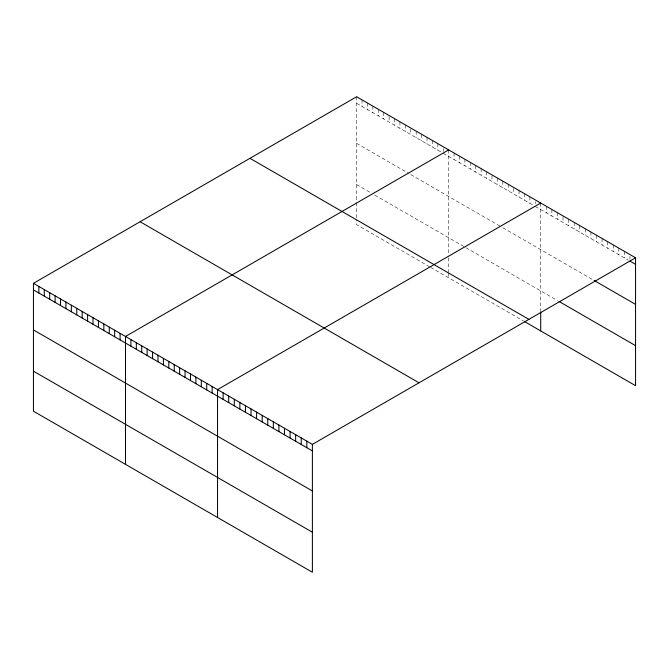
<?xml version="1.0" encoding="UTF-8"?>
<svg xmlns="http://www.w3.org/2000/svg" width="669" height="669" viewBox="0 0 669 669"><rect width="100%" height="100%" fill="white"/><g stroke="black" fill="none" stroke-linecap="round" stroke-linejoin="round"><path stroke-width="0.5" stroke-dasharray="3.35 2.51" d="M356.61 96.746L356.61 201.754M356.61 103.302L441.44 152.273M443.246 153.318L533.494 205.425M535.292 206.462L628.375 260.199M356.61 143.342L408.951 173.564M410.758 174.601L501.006 226.707M502.804 227.744L592.517 279.542M356.61 184.594L371.052 192.931M374.657 195.013L464.905 247.12M465.808 247.639L557.444 300.548M429.707 266.839L356.61 224.633L356.61 219.867M430.61 267.357L523.568 321.028M629.972 256.444L629.972 259.254M624.394 251.352L624.394 257.899M618.817 248.124L618.817 254.68M613.239 244.904L613.239 251.46M607.653 241.685L607.653 248.241M602.075 238.465L602.075 245.021M596.497 235.245L596.497 241.802M590.919 232.026L590.919 238.574M585.342 228.806L585.342 235.354M579.764 225.578L579.764 232.135M574.186 222.359L574.186 228.915M568.608 219.139L568.608 225.696M563.022 216.856L563.022 222.476M557.444 212.7L557.444 219.248M551.866 209.481L551.866 216.028M546.289 206.253L546.289 212.809M540.711 203.033L540.711 310.901M535.292 201.779L535.292 203.652M529.881 196.786L529.881 203.334M524.463 193.659L524.463 200.207M519.052 190.531L519.052 197.087M513.633 188.34L513.633 193.96M508.223 184.276L508.223 190.832M502.804 181.148L502.804 187.705M497.393 178.029L497.393 184.577M491.974 175.838L491.974 181.45M486.564 171.774L486.564 178.33M481.145 168.647L481.145 175.203M475.734 165.519L475.734 172.075M470.315 162.391L470.315 168.948M464.905 159.272L464.905 165.82M459.494 156.145L459.494 162.701M454.075 153.017L454.075 159.573M448.665 149.889L448.665 253.944M448.665 257.757L448.665 272.057M448.665 273.011L448.665 277.777M443.246 148.635L443.246 151.445M437.835 143.643L437.835 150.191M432.417 140.515L432.417 147.063M427.006 137.388L427.006 143.944M421.587 134.26L421.587 140.816M416.177 131.132L416.177 137.689M410.758 128.941L410.758 134.561M405.347 124.886L405.347 131.433M399.928 121.758L399.928 128.306M394.518 118.63L394.518 125.187M389.099 116.439L389.099 122.059M383.688 112.375L383.688 118.931M378.269 109.248L378.269 115.804M372.859 106.128L372.859 112.676M367.44 103.001L367.44 109.549M362.029 99.873L362.029 106.43M356.61 202.707L356.61 217.96"/><path stroke-width="1" d="M635.55 257.791L312.39 444.367L312.39 572.254L33.45 411.209L33.45 283.322L356.61 96.746L635.55 257.791L635.55 385.678L524.463 321.546M448.665 149.889L125.496 336.465L125.496 464.353M540.711 203.033L217.55 389.609L217.55 517.497M629.972 261.119L635.55 264.347M594.105 280.462L635.55 304.387M559.041 301.468L635.55 345.639M249.972 158.319L528.903 319.364M140.097 221.748L419.028 382.793M33.45 283.322L312.39 444.367M33.45 289.878L312.39 450.923M33.45 329.917L312.39 490.962M33.45 371.17L312.39 532.215M540.711 311.854L540.711 330.921M306.812 441.147L306.812 447.695M301.234 437.927L301.234 444.475M295.656 434.699L295.656 441.256M290.07 431.48L290.07 438.036M284.492 428.26L284.492 434.817M278.914 425.041L278.914 431.597M273.337 421.821L273.337 428.369M267.759 418.602L267.759 425.149M262.181 415.374L262.181 421.93M256.603 412.154L256.603 418.71M251.026 408.935L251.026 415.491M245.448 405.715L245.448 412.271M239.862 402.495L239.862 409.052M234.284 399.276L234.284 405.824M228.706 396.056L228.706 402.604M223.128 392.828L223.128 399.385M212.132 386.481L212.132 393.038M206.721 383.362L206.721 389.91M201.302 380.235L201.302 386.782M195.892 377.107L195.892 383.663M190.473 373.979L190.473 380.536M185.062 370.852L185.062 377.408M179.643 367.724L179.643 374.28M174.233 364.605L174.233 371.153M168.814 361.477L168.814 368.025M163.403 358.35L163.403 364.906M157.984 355.222L157.984 361.778M152.574 352.095L152.574 358.651M147.155 348.967L147.155 355.523M141.744 345.848L141.744 352.396M136.325 342.72L136.325 349.268M130.915 339.593L130.915 346.149M120.085 333.338L120.085 339.894M114.667 330.21L114.667 336.766M109.256 327.091L109.256 333.639M103.837 323.963L103.837 330.511M98.427 320.836L98.427 327.392M93.008 317.708L93.008 324.264M87.597 314.581L87.597 321.137M82.178 311.453L82.178 318.009M76.768 308.334L76.768 314.882M71.349 305.206L71.349 311.754M65.938 302.079L65.938 308.635M60.519 298.951L60.519 305.507M55.109 295.823L55.109 302.38M49.69 292.696L49.69 299.252M44.279 289.577L44.279 296.124M38.861 286.449L38.861 293.005"/></g></svg>
